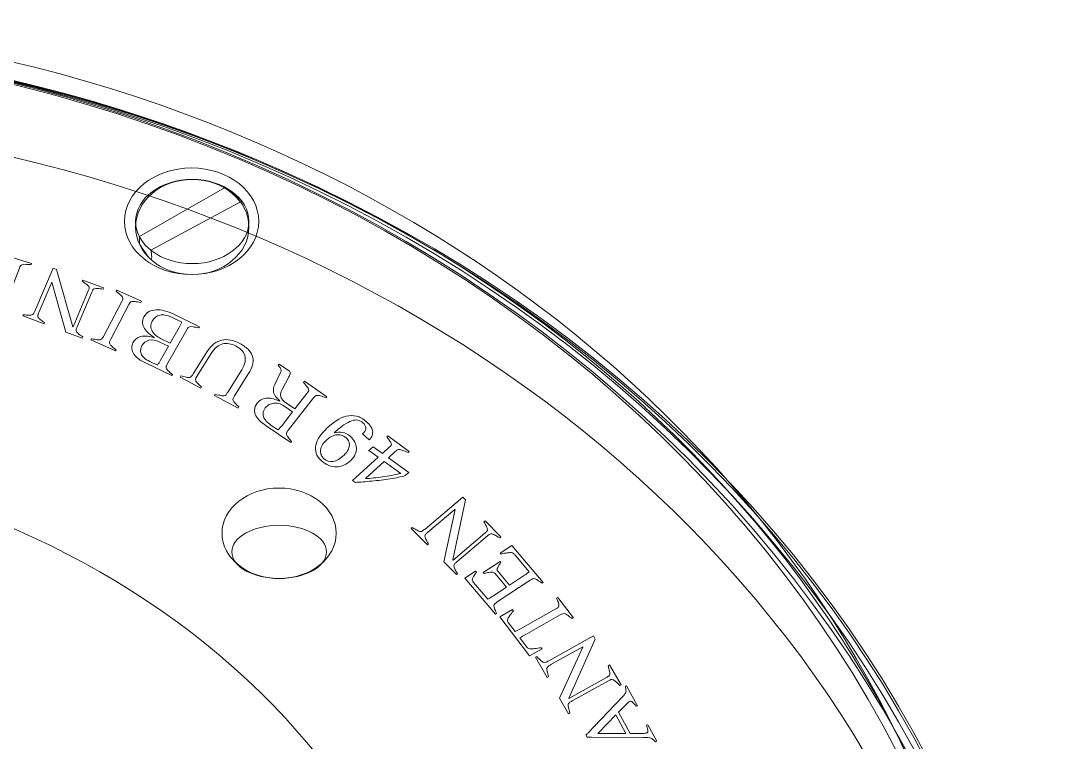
# Model space of a CAD drawing. Header units: inches. Extents: x 21 to 2992, y -2900 to -112.
# Drawn here: x 1890 to 2992, y -874 to -112 of the extents above; entities that cross this region are included whole.
import ezdxf

# ---------------------------------------------------------------- set-up
doc = ezdxf.new("R2010")
doc.units = ezdxf.units.IN
doc.header["$MEASUREMENT"] = 0
doc.layers.add('Layer 1', color=7, linetype='Continuous')

msp = doc.modelspace()

# ---------------------------------------------------------------- linework, layer by layer
at = {"layer": 'Layer 1', "color": 7, "lineweight": 18}
msp.add_lwpolyline([(2517.6, -845.3), (2498.7, -865.1), (2528.3, -864.9), (2517.6, -845.3)], dxfattribs=at)
for points, knots in [([(2850.4, -965.8), (2850.4, -965.8), (2856.2, -964.2), (2856.2, -964.2), (2673.2, -469.9), (2137.8, -112.1), (1505.9, -112.1), (1303.1, -112.1), (1110.3, -149), (935.9, -215.3), (935.9, -215.4), (935.9, -215.4), (936, -215.5), (908.5, -228), (916, -241.6), (916, -241.6), (916, -241.6), (920.9, -284), (920.9, -284), (910.3, -286.3), (907.2, -297.7), (907.2, -297.7), (923.4, -314), (927, -331.4), (926.8, -344.3), (904.9, -372.1), (870.6, -390), (831.9, -390), (781.8, -390), (738.8, -359.8), (721, -317.1), (339.6, -536.9), (88.2, -912.5), (88.2, -1338.8), (88.2, -1594.8), (178.9, -1832.4), (333.9, -2029.1), (333.9, -2029.1), (406.8, -2100.6), (541.8, -1999.3), (676.8, -1897.9), (1030.2, -1753.2), (1372, -1814), (1372, -1814), (1502.7, -1829.9), (1708.1, -1622.9), (1708.1, -1622.9), (1902.5, -1459.9), (2204.2, -1466.6), (2204.2, -1466.6), (2434, -1242.7), (2794, -1262), (2794.1, -1262), (2980.6, -1274.7), (2850.4, -965.8)], [0, 0, 0, 0, 1, 1, 1, 2, 2, 2, 3, 3, 3, 4, 4, 4, 5, 5, 5, 6, 6, 6, 7, 7, 7, 8, 8, 8, 9, 9, 9, 10, 10, 10, 11, 11, 11, 12, 12, 12, 13, 13, 13, 14, 14, 14, 15, 15, 15, 16, 16, 16, 17, 17, 17, 18, 18, 18, 18]), ([(1499.5, -132.4), (1292, -132.4), (1094.5, -170.6), (915.4, -239.6), (915.6, -240.8), (916.1, -241.6), (916.1, -241.6), (916.1, -241.6), (921, -284), (921, -284), (910.3, -286.3), (907.2, -297.7), (907.2, -297.7), (923.4, -314), (927.1, -331.4), (926.8, -344.3), (904.9, -372.1), (870.6, -390), (831.9, -390), (785.9, -390), (746, -364.7), (726, -327.5), (303, -560.2), (21, -977.8), (21, -1454.5), (21, -2015.5), (411.8, -2494.9), (963.3, -2686.9), (1017.2, -2733.7), (1134.7, -2812.6), (1338.3, -2841.7), (1472.9, -2860.9), (1640.4, -2812.8), (1789.6, -2751.1), (2467.2, -2630.5), (2978, -2095.8), (2978, -1454.5), (2978, -724.3), (2316, -132.4), (1499.5, -132.4)], [0, 0, 0, 0, 1, 1, 1, 2, 2, 2, 3, 3, 3, 4, 4, 4, 5, 5, 5, 6, 6, 6, 7, 7, 7, 8, 8, 8, 9, 9, 9, 10, 10, 10, 11, 11, 11, 12, 12, 12, 13, 13, 13, 13]), ([(1499.5, -132.4), (1291.9, -132.4), (1094.3, -169.8), (915.1, -237.2), (915.1, -239.9), (916.1, -241.6), (916.1, -241.6), (916.1, -241.6), (921, -284), (921, -284), (910.3, -286.3), (907.2, -297.7), (907.2, -297.7), (923.4, -314), (927.1, -331.4), (926.8, -344.3), (904.9, -372.1), (870.6, -390), (831.9, -390), (784.5, -390), (743.5, -363.1), (724.2, -324), (302.2, -551.5), (21, -959.1), (21, -1424.1), (21, -2137.5), (682.9, -2715.9), (1499.5, -2715.9), (2316, -2715.9), (2978, -2137.5), (2978, -1424.1), (2978, -710.7), (2316, -132.4), (1499.5, -132.4)], [0, 0, 0, 0, 1, 1, 1, 2, 2, 2, 3, 3, 3, 4, 4, 4, 5, 5, 5, 6, 6, 6, 7, 7, 7, 8, 8, 8, 9, 9, 9, 10, 10, 10, 11, 11, 11, 11]), ([(1499.5, -132.4), (1291.9, -132.4), (1094.4, -170), (915.1, -237.9), (915.3, -240.2), (916, -241.6), (916, -241.6), (916, -241.6), (920.9, -284), (920.9, -284), (910.3, -286.3), (907.2, -297.7), (907.2, -297.7), (923.4, -314), (927, -331.4), (926.8, -344.3), (904.9, -372.1), (870.6, -390), (831.9, -390), (784.9, -390), (744.3, -363.5), (724.7, -325.1), (302.4, -554), (21, -964.5), (21, -1432.9), (21, -1994.1), (425.2, -2472.3), (991.5, -2654.5), (1053.9, -2701), (1164.9, -2761.9), (1338.3, -2786.7), (1457.7, -2803.7), (1602.9, -2767.9), (1738.3, -2716.4), (2441.3, -2616), (2978, -2079.6), (2978, -1432.9), (2978, -714.6), (2316, -132.4), (1499.5, -132.4)], [0, 0, 0, 0, 1, 1, 1, 2, 2, 2, 3, 3, 3, 4, 4, 4, 5, 5, 5, 6, 6, 6, 7, 7, 7, 8, 8, 8, 9, 9, 9, 10, 10, 10, 11, 11, 11, 12, 12, 12, 13, 13, 13, 13]), ([(1499.5, -132.4), (1292.3, -132.4), (1095, -171.3), (916.1, -241.6), (916.1, -241.6), (921, -284), (921, -284), (910.3, -286.3), (907.2, -297.7), (907.2, -297.7), (923.4, -314), (927.1, -331.4), (926.8, -344.3), (904.9, -372.1), (870.6, -390), (831.9, -390), (787.3, -390), (748.4, -366.1), (727.8, -330.7), (303.8, -568.1), (21, -995.3), (21, -1482.8), (21, -1873.7), (202.8, -2225.7), (493.4, -2472.3), (493.4, -2472.3), (551.1, -2478.4), (551.1, -2478.4), (551.1, -2478.4), (621.3, -2531.9), (669.1, -2558.7), (669.1, -2558.7), (675.4, -2604.1), (675.4, -2604.1), (773.2, -2664.2), (879.2, -2713.9), (991.7, -2751.4), (1054.1, -2797.9), (1165, -2858.7), (1338.3, -2883.5), (1454.6, -2900.1), (1595.4, -2866.5), (1727.8, -2817.2), (2435.9, -2716.9), (2978, -2157.7), (2978, -1482.8), (2978, -737), (2316, -132.4), (1499.5, -132.4)], [0, 0, 0, 0, 1, 1, 1, 2, 2, 2, 3, 3, 3, 4, 4, 4, 5, 5, 5, 6, 6, 6, 7, 7, 7, 8, 8, 8, 9, 9, 9, 10, 10, 10, 11, 11, 11, 12, 12, 12, 13, 13, 13, 14, 14, 14, 15, 15, 15, 16, 16, 16, 16]), ([(1491.2, -132.4), (1286.5, -132.4), (1091.7, -169.7), (915.1, -237), (915.1, -239.8), (916, -241.6), (916, -241.6), (916, -241.6), (920.9, -284), (920.9, -284), (910.3, -286.3), (907.2, -297.7), (907.2, -297.7), (923.4, -314), (927, -331.4), (926.8, -344.3), (904.9, -372.1), (870.6, -390), (831.9, -390), (784.9, -390), (744.2, -363.5), (724.7, -325), (313.2, -550.7), (39.4, -952.8), (39.4, -1411.1), (39.4, -2117.4), (689.4, -2689.9), (1491.2, -2689.9), (1665.3, -2689.9), (1832.1, -2662.9), (1986.8, -2613.5), (1986.8, -2596.9), (1988.9, -2572.5), (1988.9, -2572.5), (2355.5, -2447.3), (2471.4, -2310.9), (2471.4, -2310.9), (2329.5, -2211.6), (2417.6, -2129.9), (2417.6, -2129.9), (2538.2, -2032.5), (2655.2, -2175.4), (2655.3, -2175.5), (2836, -1962.3), (2943, -1697.7), (2943, -1411.2), (2943.1, -704.9), (2293, -132.4), (1491.2, -132.4)], [0, 0, 0, 0, 1, 1, 1, 2, 2, 2, 3, 3, 3, 4, 4, 4, 5, 5, 5, 6, 6, 6, 7, 7, 7, 8, 8, 8, 9, 9, 9, 10, 10, 10, 11, 11, 11, 12, 12, 12, 13, 13, 13, 14, 14, 14, 15, 15, 15, 16, 16, 16, 16]), ([(2860.9, -986.1), (2860.9, -986.1), (2866.7, -984.4), (2866.7, -984.4), (2682.3, -490.2), (2142.8, -132.4), (1506, -132.4), (1295.6, -132.4), (1095.9, -171.4), (916, -241.5), (916, -241.6), (916, -241.6), (916, -241.6), (916, -241.6), (920.9, -284), (920.9, -284), (910.3, -286.3), (907.2, -297.7), (907.2, -297.7), (923.4, -314), (927, -331.4), (926.8, -344.3), (904.9, -372.1), (870.6, -390), (831.9, -390), (787.1, -390), (748.1, -365.9), (727.6, -330.3), (336.2, -549.1), (77.4, -928.1), (77.4, -1359), (77.4, -1615), (168.7, -1852.7), (324.9, -2049.4), (325, -2049.4), (398.4, -2120.8), (534.5, -2019.5), (670.5, -1918.2), (1026.6, -1773.5), (1371.1, -1834.3), (1371.1, -1834.3), (1502.8, -1850.2), (1709.8, -1643.2), (1709.8, -1643.2), (1905.7, -1480.1), (2209.7, -1486.9), (2209.7, -1486.9), (2441.2, -1263), (2804.1, -1282.3), (2804.1, -1282.3), (2992, -1294.9), (2860.9, -986.1)], [0, 0, 0, 0, 1, 1, 1, 2, 2, 2, 3, 3, 3, 4, 4, 4, 5, 5, 5, 6, 6, 6, 7, 7, 7, 8, 8, 8, 9, 9, 9, 10, 10, 10, 11, 11, 11, 12, 12, 12, 13, 13, 13, 14, 14, 14, 15, 15, 15, 16, 16, 16, 17, 17, 17, 17]), ([(2860.9, -1067.1), (2860.9, -1067.1), (2866.7, -1065.5), (2866.7, -1065.5), (2682.3, -571.2), (2142.8, -213.4), (1506, -213.4), (1298.1, -213.4), (1100.5, -251.6), (922.3, -320.2), (925.9, -328.9), (926.9, -337.3), (926.8, -344.3), (904.9, -372.1), (870.6, -390), (831.9, -390), (815.4, -390), (799.6, -386.7), (785.3, -380.8), (361.8, -593.6), (77.4, -988.3), (77.4, -1440.1), (77.4, -1696.1), (168.7, -1933.8), (324.9, -2130.4), (325, -2130.4), (398.4, -2201.9), (534.5, -2100.6), (647.7, -2016.3), (913.4, -1901.8), (1198, -1900.9), (1198, -1900.9), (1198, -1882.8), (1198, -1882.8), (1198, -1882.8), (1321, -1883.5), (1372.4, -1892.9), (1372.4, -1892.9), (1422.4, -1891.6), (1450.8, -1872.6), (1450.8, -1872.6), (1450.8, -1859.1), (1450.8, -1859.1), (1450.8, -1859.1), (1571.2, -1813.8), (1632.7, -1752.3), (1694.2, -1690.8), (1790.8, -1634), (1790.8, -1634), (1790.8, -1634), (1790.8, -1641.5), (1790.8, -1641.5), (1790.8, -1641.5), (1861.8, -1608.3), (1861.8, -1608.3), (1861.8, -1608.3), (1876.7, -1601.6), (1876.7, -1593.5), (1876.7, -1593.5), (1899.7, -1575.2), (1999.1, -1550.9), (1999.1, -1550.9), (2010.5, -1549), (2010.5, -1527.9), (2010.5, -1527.9), (2056.5, -1508.3), (2207.9, -1505.6), (2207.9, -1505.6), (2218.1, -1507.6), (2226.2, -1499.5), (2234.3, -1491.4), (2363.4, -1356.2), (2610.1, -1317.7), (2610.1, -1317.7), (2610.1, -1369.7), (2610.1, -1369.7), (2610.1, -1369.7), (2611.6, -1375.4), (2624.4, -1373.4), (2624.4, -1373.4), (2624.4, -1373.4), (2624.4, -1373.4), (2679.8, -1364.2), (2739.9, -1360), (2804.1, -1363.4), (2804.1, -1363.3), (2992, -1376), (2860.9, -1067.1)], [0, 0, 0, 0, 1, 1, 1, 2, 2, 2, 3, 3, 3, 4, 4, 4, 5, 5, 5, 6, 6, 6, 7, 7, 7, 8, 8, 8, 9, 9, 9, 10, 10, 10, 11, 11, 11, 12, 12, 12, 13, 13, 13, 14, 14, 14, 15, 15, 15, 16, 16, 16, 17, 17, 17, 18, 18, 18, 19, 19, 19, 20, 20, 20, 21, 21, 21, 22, 22, 22, 23, 23, 23, 24, 24, 24, 25, 25, 25, 26, 26, 26, 27, 27, 27, 28, 28, 28, 29, 29, 29, 29]), ([(2069.8, -267.5), (2108.9, -267.5), (2140.6, -292.8), (2140.6, -323.8), (2140.6, -354.9), (2108.9, -380.1), (2069.8, -380.1), (2030.6, -380.1), (1998.8, -354.9), (1998.8, -323.8), (1998.8, -292.8), (2030.6, -267.5), (2069.8, -267.5)], [0, 0, 0, 0, 1, 1, 1, 2, 2, 2, 3, 3, 3, 4, 4, 4, 4]), ([(2070.5, -279.6), (2103.5, -279.6), (2130.3, -302.1), (2130.3, -329.9), (2130.3, -357.6), (2103.5, -380.1), (2070.5, -380.1), (2037.5, -380.1), (2010.7, -357.6), (2010.7, -329.9), (2010.7, -302.1), (2037.5, -279.6), (2070.5, -279.6)], [0, 0, 0, 0, 1, 1, 1, 2, 2, 2, 3, 3, 3, 4, 4, 4, 4]), ([(2070.5, -279.6), (2103.5, -279.6), (2130.3, -299.5), (2130.3, -324.1), (2130.3, -348.6), (2103.5, -368.5), (2070.5, -368.5), (2037.5, -368.5), (2010.7, -348.6), (2010.7, -324.1), (2010.7, -299.5), (2037.5, -279.6), (2070.5, -279.6)], [0, 0, 0, 0, 1, 1, 1, 2, 2, 2, 3, 3, 3, 4, 4, 4, 4]), ([(2104.5, -288.5), (2104.5, -288.5), (2014.6, -339.9), (2014.6, -339.9), (2014.6, -339.9), (2014.6, -347.8), (2014.6, -347.8), (2014.6, -347.8), (2023.4, -361.2), (2026.3, -363.7), (2029.2, -366.2), (2026.7, -354.3), (2026.7, -354.3), (2026.7, -354.3), (2122.9, -302.6), (2122.9, -302.6), (2122.9, -302.6), (2113.2, -293.3), (2104.5, -288.5)], [0, 0, 0, 0, 1, 1, 1, 2, 2, 2, 3, 3, 3, 4, 4, 4, 5, 5, 5, 6, 6, 6, 6]), ([(1873.8, -410.8), (1873.4, -412), (1873.1, -413.1), (1872.9, -413.8), (1872.8, -414.6), (1873, -415.3), (1873.4, -416), (1873.9, -416.6), (1874.7, -417.4), (1875.9, -418.2), (1877.1, -419), (1878.7, -420), (1880.9, -421.3), (1880.9, -421.3), (1880.4, -422.6), (1880.4, -422.6), (1880.4, -422.6), (1829.5, -406.9), (1829.5, -406.9), (1829.5, -406.9), (1834, -395), (1834, -395), (1834, -395), (1835.5, -395.4), (1835.5, -395.4), (1835.6, -397.6), (1835.8, -399.4), (1835.9, -400.7), (1836.1, -402), (1836.3, -403), (1836.6, -403.7), (1836.9, -404.5), (1837.3, -405), (1837.9, -405.3), (1838.4, -405.7), (1839.1, -406), (1839.9, -406.2), (1839.9, -406.2), (1863.6, -413.5), (1863.6, -413.5), (1864.5, -411.6), (1865.3, -409.8), (1866, -407.9), (1866, -407.9), (1871.8, -392.5), (1871.8, -392.5), (1871.8, -392.5), (1852.2, -386.4), (1852.2, -386.4), (1851.6, -386.2), (1851.1, -386.2), (1850.6, -386.2), (1850.1, -386.3), (1849.5, -386.5), (1848.9, -386.9), (1848.2, -387.3), (1847.5, -387.9), (1846.6, -388.8), (1845.6, -389.7), (1844.5, -390.9), (1843.1, -392.3), (1843.1, -392.3), (1841.6, -391.9), (1841.6, -391.9), (1841.6, -391.9), (1848.8, -372.8), (1848.8, -372.8), (1848.8, -372.8), (1850.3, -373.2), (1850.3, -373.2), (1850.4, -375.1), (1850.5, -376.7), (1850.7, -377.9), (1850.8, -379.1), (1851, -380), (1851.2, -380.7), (1851.4, -381.4), (1851.7, -381.9), (1852.1, -382.2), (1852.5, -382.5), (1852.9, -382.7), (1853.5, -382.9), (1853.5, -382.9), (1873.1, -388.9), (1873.1, -388.9), (1873.1, -388.9), (1879.5, -371.9), (1879.5, -371.9), (1880.2, -370.1), (1880.9, -368.1), (1881.4, -366.2), (1881.4, -366.2), (1858.2, -359.1), (1858.2, -359.1), (1857.1, -358.7), (1856.1, -358.5), (1855.2, -358.4), (1854.4, -358.3), (1853.5, -358.5), (1852.6, -359), (1851.6, -359.4), (1850.6, -360.2), (1849.4, -361.2), (1848.3, -362.2), (1846.8, -363.7), (1844.9, -365.7), (1844.9, -365.7), (1843.5, -365.2), (1843.5, -365.2), (1843.5, -365.2), (1848.4, -352.2), (1848.4, -352.2), (1848.4, -352.2), (1900.8, -368.3), (1900.8, -368.3), (1900.8, -368.3), (1900.3, -369.6), (1900.3, -369.6), (1897.7, -369.4), (1895.7, -369.4), (1894.2, -369.3), (1892.7, -369.3), (1891.6, -369.4), (1890.8, -369.7), (1890, -369.9), (1889.4, -370.3), (1889, -370.9), (1888.7, -371.4), (1888.3, -372.3), (1887.9, -373.3), (1887.9, -373.3), (1873.8, -410.8), (1873.8, -410.8)], [0, 0, 0, 0, 1, 1, 1, 2, 2, 2, 3, 3, 3, 4, 4, 4, 5, 5, 5, 6, 6, 6, 7, 7, 7, 8, 8, 8, 9, 9, 9, 10, 10, 10, 11, 11, 11, 12, 12, 12, 13, 13, 13, 14, 14, 14, 15, 15, 15, 16, 16, 16, 17, 17, 17, 18, 18, 18, 19, 19, 19, 20, 20, 20, 21, 21, 21, 22, 22, 22, 23, 23, 23, 24, 24, 24, 25, 25, 25, 26, 26, 26, 27, 27, 27, 28, 28, 28, 29, 29, 29, 30, 30, 30, 31, 31, 31, 32, 32, 32, 33, 33, 33, 34, 34, 34, 35, 35, 35, 36, 36, 36, 37, 37, 37, 38, 38, 38, 39, 39, 39, 40, 40, 40, 41, 41, 41, 42, 42, 42, 43, 43, 43, 44, 44, 44, 44]), ([(1948.9, -435.3), (1948.4, -436.5), (1948, -437.5), (1947.8, -438.2), (1947.7, -439), (1947.7, -439.7), (1948.1, -440.4), (1948.5, -441.1), (1949.3, -441.8), (1950.3, -442.7), (1951.4, -443.5), (1952.9, -444.6), (1955, -446), (1955, -446), (1954.4, -447.3), (1954.4, -447.3), (1954.4, -447.3), (1937, -440.8), (1937, -440.8), (1937, -440.8), (1922.3, -388), (1922.3, -388), (1922.3, -388), (1922.2, -388), (1922.2, -388), (1922.2, -388), (1908.6, -420.1), (1908.6, -420.1), (1908.1, -421.4), (1907.7, -422.4), (1907.5, -423.1), (1907.3, -423.9), (1907.4, -424.6), (1907.8, -425.3), (1908.2, -426), (1908.9, -426.7), (1910, -427.6), (1911.1, -428.4), (1912.6, -429.5), (1914.6, -430.9), (1914.6, -430.9), (1914.1, -432.2), (1914.1, -432.2), (1914.1, -432.2), (1891.6, -423.8), (1891.6, -423.8), (1891.6, -423.8), (1892.2, -422.5), (1892.2, -422.5), (1894.6, -422.8), (1896.6, -423), (1898, -423.1), (1899.4, -423.1), (1900.5, -423.1), (1901.2, -422.8), (1902, -422.5), (1902.6, -422.1), (1903, -421.4), (1903.4, -420.8), (1903.9, -419.8), (1904.4, -418.6), (1904.4, -418.6), (1923.6, -373.4), (1923.6, -373.4), (1923.6, -373.4), (1927.2, -374.7), (1927.2, -374.7), (1927.2, -374.7), (1944.5, -435.3), (1944.5, -435.3), (1944.5, -435.3), (1944.6, -435.3), (1944.6, -435.3), (1944.6, -435.3), (1960.7, -397.2), (1960.7, -397.2), (1961.2, -396.2), (1961.5, -395.4), (1961.6, -394.7), (1961.8, -394.1), (1961.6, -393.4), (1961.2, -392.8), (1960.8, -392.2), (1960.1, -391.4), (1959, -390.6), (1957.9, -389.7), (1956.4, -388.6), (1954.4, -387.2), (1954.4, -387.2), (1955, -385.9), (1955, -385.9), (1955, -385.9), (1976.9, -394.1), (1976.9, -394.1), (1976.9, -394.1), (1976.4, -395.4), (1976.4, -395.4), (1973.9, -395.2), (1971.9, -395), (1970.6, -394.9), (1969.2, -394.8), (1968.1, -394.9), (1967.3, -395.1), (1966.6, -395.3), (1966, -395.7), (1965.6, -396.2), (1965.3, -396.8), (1964.9, -397.6), (1964.4, -398.6), (1964.4, -398.6), (1948.9, -435.3), (1948.9, -435.3)], [0, 0, 0, 0, 1, 1, 1, 2, 2, 2, 3, 3, 3, 4, 4, 4, 5, 5, 5, 6, 6, 6, 7, 7, 7, 8, 8, 8, 9, 9, 9, 10, 10, 10, 11, 11, 11, 12, 12, 12, 13, 13, 13, 14, 14, 14, 15, 15, 15, 16, 16, 16, 17, 17, 17, 18, 18, 18, 19, 19, 19, 20, 20, 20, 21, 21, 21, 22, 22, 22, 23, 23, 23, 24, 24, 24, 25, 25, 25, 26, 26, 26, 27, 27, 27, 28, 28, 28, 29, 29, 29, 30, 30, 30, 31, 31, 31, 32, 32, 32, 33, 33, 33, 34, 34, 34, 35, 35, 35, 36, 36, 36, 37, 37, 37, 37]), ([(1984.5, -448.2), (1983.9, -449.4), (1983.4, -450.4), (1983.2, -451.1), (1983, -451.9), (1983.1, -452.6), (1983.4, -453.4), (1983.7, -454.1), (1984.4, -454.9), (1985.5, -455.9), (1986.5, -456.8), (1988, -458), (1990, -459.6), (1990, -459.6), (1989.3, -460.8), (1989.3, -460.8), (1989.3, -460.8), (1963.4, -449.1), (1963.4, -449.1), (1963.4, -449.1), (1964.1, -447.9), (1964.1, -447.9), (1966.6, -448.3), (1968.6, -448.7), (1970, -448.9), (1971.5, -449.1), (1972.6, -449.1), (1973.4, -448.9), (1974.3, -448.7), (1974.9, -448.2), (1975.4, -447.6), (1975.9, -447), (1976.4, -446), (1977.1, -444.8), (1977.1, -444.8), (1996, -408.6), (1996, -408.6), (1996.6, -407.5), (1996.9, -406.7), (1997.1, -406), (1997.3, -405.4), (1997.2, -404.7), (1996.8, -404), (1996.4, -403.4), (1995.7, -402.6), (1994.7, -401.6), (1993.6, -400.7), (1992.2, -399.4), (1990.3, -397.8), (1990.3, -397.8), (1990.9, -396.6), (1990.9, -396.6), (1990.9, -396.6), (2016.8, -408.3), (2016.8, -408.3), (2016.8, -408.3), (2016.2, -409.5), (2016.2, -409.5), (2013.6, -409.1), (2011.7, -408.8), (2010.2, -408.6), (2008.8, -408.4), (2007.7, -408.4), (2006.8, -408.6), (2006, -408.7), (2005.4, -409.1), (2005, -409.6), (2004.5, -410.1), (2004, -410.9), (2003.5, -411.9), (2003.5, -411.9), (1984.5, -448.2), (1984.5, -448.2)], [0, 0, 0, 0, 1, 1, 1, 2, 2, 2, 3, 3, 3, 4, 4, 4, 5, 5, 5, 6, 6, 6, 7, 7, 7, 8, 8, 8, 9, 9, 9, 10, 10, 10, 11, 11, 11, 12, 12, 12, 13, 13, 13, 14, 14, 14, 15, 15, 15, 16, 16, 16, 17, 17, 17, 18, 18, 18, 19, 19, 19, 20, 20, 20, 21, 21, 21, 22, 22, 22, 23, 23, 23, 24, 24, 24, 24]), ([(2077.3, -436.4), (2074.8, -435.9), (2072.8, -435.6), (2071.4, -435.3), (2070, -435.1), (2068.8, -435.1), (2068, -435.2), (2067.2, -435.3), (2066.6, -435.6), (2066.1, -436.2), (2065.7, -436.7), (2065.1, -437.4), (2064.6, -438.5), (2064.6, -438.5), (2044.4, -474.1), (2044.4, -474.1), (2043.7, -475.3), (2043.2, -476.3), (2043, -477), (2042.7, -477.8), (2042.8, -478.5), (2043.1, -479.2), (2043.4, -480), (2044.1, -480.8), (2045.1, -481.8), (2046.1, -482.7), (2047.6, -484), (2049.5, -485.6), (2049.5, -485.6), (2048.8, -486.8), (2048.8, -486.8), (2048.8, -486.8), (2021.1, -473.4), (2021.1, -473.4), (2016.9, -471.4), (2013.7, -469.4), (2011.6, -467.3), (2009.4, -465.3), (2008, -463.3), (2007.3, -461.4), (2006.6, -459.4), (2006.4, -457.6), (2006.7, -455.9), (2007.1, -454.2), (2007.7, -452.7), (2008.4, -451.3), (2009.4, -449.5), (2010.7, -448.2), (2012.3, -447.2), (2013.9, -446.2), (2015.6, -445.6), (2017.5, -445.3), (2019.4, -445.1), (2021.5, -445.1), (2023.6, -445.3), (2025.8, -445.6), (2028, -446.1), (2030.2, -446.8), (2030.2, -446.8), (2030.4, -446.5), (2030.4, -446.5), (2028.3, -445.3), (2026.4, -443.9), (2024.5, -442.3), (2022.7, -440.7), (2021.2, -439), (2020, -437.2), (2018.8, -435.3), (2018.1, -433.4), (2017.9, -431.3), (2017.7, -429.2), (2018.2, -427), (2019.5, -424.7), (2020.9, -422.3), (2022.7, -420.5), (2024.8, -419.3), (2027, -418.2), (2029.5, -417.5), (2032.3, -417.4), (2035, -417.2), (2038, -417.6), (2041.2, -418.4), (2044.3, -419.2), (2047.6, -420.5), (2051, -422.1), (2051, -422.1), (2078, -435.2), (2078, -435.2), (2078, -435.2), (2077.3, -436.4), (2077.3, -436.4)], [0, 0, 0, 0, 1, 1, 1, 2, 2, 2, 3, 3, 3, 4, 4, 4, 5, 5, 5, 6, 6, 6, 7, 7, 7, 8, 8, 8, 9, 9, 9, 10, 10, 10, 11, 11, 11, 12, 12, 12, 13, 13, 13, 14, 14, 14, 15, 15, 15, 16, 16, 16, 17, 17, 17, 18, 18, 18, 19, 19, 19, 20, 20, 20, 21, 21, 21, 22, 22, 22, 23, 23, 23, 24, 24, 24, 25, 25, 25, 26, 26, 26, 27, 27, 27, 28, 28, 28, 29, 29, 29, 30, 30, 30, 30]), ([(2056.6, -435.9), (2057.7, -434.1), (2058.6, -432.3), (2059.5, -430.4), (2059.5, -430.4), (2048.7, -425.2), (2048.7, -425.2), (2043.9, -422.9), (2039.8, -422.1), (2036.3, -422.9), (2032.8, -423.6), (2030.1, -425.7), (2028.2, -429.2), (2027.1, -431.1), (2026.6, -433), (2026.7, -434.8), (2026.8, -436.7), (2027.3, -438.4), (2028.3, -440), (2029.2, -441.6), (2030.4, -443), (2032, -444.4), (2033.6, -445.7), (2035.3, -446.8), (2037.1, -447.7), (2037.1, -447.7), (2047.2, -452.5), (2047.2, -452.5), (2047.2, -452.5), (2056.6, -435.9), (2056.6, -435.9)], [0, 0, 0, 0, 1, 1, 1, 2, 2, 2, 3, 3, 3, 4, 4, 4, 5, 5, 5, 6, 6, 6, 7, 7, 7, 8, 8, 8, 9, 9, 9, 10, 10, 10, 10]), ([(2036.3, -451.5), (2031.7, -449.3), (2027.7, -448.6), (2024.6, -449.5), (2021.4, -450.5), (2019, -452.4), (2017.3, -455.4), (2016.6, -456.6), (2016.1, -458), (2016, -459.4), (2015.8, -460.8), (2016, -462.2), (2016.5, -463.7), (2017.1, -465.1), (2018.1, -466.5), (2019.6, -468), (2021, -469.4), (2023.1, -470.7), (2025.7, -472), (2025.7, -472), (2033.7, -475.9), (2033.7, -475.9), (2034.9, -474.1), (2036, -472.4), (2037, -470.6), (2037, -470.6), (2045.3, -455.9), (2045.3, -455.9), (2045.3, -455.9), (2036.3, -451.5), (2036.3, -451.5)], [0, 0, 0, 0, 1, 1, 1, 2, 2, 2, 3, 3, 3, 4, 4, 4, 5, 5, 5, 6, 6, 6, 7, 7, 7, 8, 8, 8, 9, 9, 9, 10, 10, 10, 10]), ([(2086.2, -461.5), (2088.4, -458), (2090.8, -455.3), (2093.4, -453.3), (2095.9, -451.3), (2098.7, -450), (2101.6, -449.4), (2104.5, -448.7), (2107.6, -448.7), (2110.8, -449.3), (2114, -449.9), (2117.2, -451.1), (2120.6, -452.9), (2124.8, -455.2), (2128, -457.5), (2130.2, -460), (2132.4, -462.4), (2133.8, -465), (2134.4, -467.7), (2135, -470.3), (2134.8, -473.1), (2134, -475.9), (2133.1, -478.7), (2131.7, -481.7), (2129.8, -484.7), (2129.8, -484.7), (2115.2, -508.2), (2115.2, -508.2), (2114.5, -509.4), (2114, -510.3), (2113.7, -511.1), (2113.4, -511.8), (2113.4, -512.5), (2113.7, -513.3), (2114, -514), (2114.6, -514.9), (2115.6, -515.9), (2116.5, -516.9), (2117.9, -518.2), (2119.7, -519.9), (2119.7, -519.9), (2119, -521.1), (2119, -521.1), (2119, -521.1), (2094, -507.8), (2094, -507.8), (2094, -507.8), (2094.8, -506.6), (2094.8, -506.6), (2097.2, -507.2), (2099.2, -507.6), (2100.6, -507.9), (2102, -508.2), (2103.2, -508.3), (2104, -508.1), (2104.8, -508), (2105.6, -507.6), (2106.1, -507), (2106.6, -506.4), (2107.3, -505.5), (2108, -504.3), (2108, -504.3), (2122.8, -480.7), (2122.8, -480.7), (2124.6, -477.7), (2125.8, -474.9), (2126.2, -472.4), (2126.6, -469.9), (2126.5, -467.6), (2125.8, -465.5), (2125.2, -463.4), (2124, -461.6), (2122.4, -459.9), (2120.8, -458.3), (2118.9, -456.9), (2116.7, -455.8), (2114.2, -454.4), (2111.8, -453.6), (2109.4, -453.2), (2107, -452.7), (2104.7, -452.8), (2102.5, -453.4), (2100.3, -453.9), (2098.2, -455), (2096.1, -456.7), (2094.1, -458.3), (2092.2, -460.6), (2090.4, -463.4), (2090.4, -463.4), (2075.7, -487.1), (2075.7, -487.1), (2074.9, -488.3), (2074.4, -489.2), (2074.1, -490), (2073.9, -490.7), (2073.9, -491.5), (2074.1, -492.2), (2074.4, -493), (2075.1, -493.8), (2076, -494.8), (2077, -495.8), (2078.4, -497.1), (2080.2, -498.8), (2080.2, -498.8), (2079.5, -500), (2079.5, -500), (2079.5, -500), (2057.6, -488.4), (2057.6, -488.4), (2057.6, -488.4), (2058.4, -487.2), (2058.4, -487.2), (2060.8, -487.8), (2062.8, -488.2), (2064.2, -488.5), (2065.6, -488.8), (2066.7, -488.9), (2067.6, -488.7), (2068.5, -488.6), (2069.1, -488.2), (2069.7, -487.6), (2070.2, -487), (2070.9, -486.1), (2071.6, -484.9), (2071.6, -484.9), (2086.2, -461.5), (2086.2, -461.5)], [0, 0, 0, 0, 1, 1, 1, 2, 2, 2, 3, 3, 3, 4, 4, 4, 5, 5, 5, 6, 6, 6, 7, 7, 7, 8, 8, 8, 9, 9, 9, 10, 10, 10, 11, 11, 11, 12, 12, 12, 13, 13, 13, 14, 14, 14, 15, 15, 15, 16, 16, 16, 17, 17, 17, 18, 18, 18, 19, 19, 19, 20, 20, 20, 21, 21, 21, 22, 22, 22, 23, 23, 23, 24, 24, 24, 25, 25, 25, 26, 26, 26, 27, 27, 27, 28, 28, 28, 29, 29, 29, 30, 30, 30, 31, 31, 31, 32, 32, 32, 33, 33, 33, 34, 34, 34, 35, 35, 35, 36, 36, 36, 37, 37, 37, 38, 38, 38, 39, 39, 39, 40, 40, 40, 41, 41, 41, 42, 42, 42, 42]), ([(2148.4, -539.8), (2146.2, -538.3), (2144.2, -536.7), (2142.3, -534.9), (2140.3, -533.1), (2138.8, -531.3), (2137.7, -529.3), (2136.6, -527.3), (2136.1, -525.1), (2136.2, -522.9), (2136.3, -520.6), (2137.2, -518.3), (2139.1, -515.9), (2140.6, -514), (2142.3, -512.6), (2144.2, -511.8), (2146, -511), (2148, -510.5), (2150, -510.6), (2152, -510.6), (2154.1, -510.9), (2156.2, -511.5), (2158.3, -512.1), (2160.5, -512.9), (2162.5, -513.9), (2162.5, -513.9), (2162.8, -513.5), (2162.8, -513.5), (2159.2, -510.3), (2157, -507.3), (2156.4, -504.6), (2155.8, -502), (2156.1, -499.2), (2157.5, -496.4), (2157.5, -496.4), (2163.7, -483.7), (2163.7, -483.7), (2164.3, -482.5), (2164.5, -481.5), (2164.3, -480.6), (2164.2, -479.7), (2163.6, -478.7), (2162.7, -477.7), (2162.7, -477.7), (2161.3, -475.8), (2161.3, -475.8), (2161.3, -475.8), (2162.2, -474.7), (2162.2, -474.7), (2162.2, -474.7), (2172.2, -481.5), (2172.2, -481.5), (2173.5, -482.4), (2174.1, -483.3), (2174, -484.2), (2173.9, -485.1), (2173.3, -486.4), (2172.3, -488.3), (2172.3, -488.3), (2165.3, -501.6), (2165.3, -501.6), (2164.3, -503.5), (2163.7, -505.1), (2163.7, -506.6), (2163.6, -508), (2163.9, -509.3), (2164.5, -510.4), (2165, -511.5), (2165.8, -512.5), (2166.8, -513.4), (2167.8, -514.3), (2168.9, -515.2), (2170.1, -516), (2170.1, -516), (2178.9, -522), (2178.9, -522), (2178.9, -522), (2191.6, -505.7), (2191.6, -505.7), (2192.4, -504.8), (2192.9, -504), (2193.2, -503.4), (2193.5, -502.7), (2193.5, -502.1), (2193.3, -501.3), (2193, -500.6), (2192.5, -499.7), (2191.6, -498.5), (2190.7, -497.4), (2189.5, -495.9), (2187.9, -494), (2187.9, -494), (2188.8, -492.8), (2188.8, -492.8), (2188.8, -492.8), (2212.6, -509.1), (2212.6, -509.1), (2212.6, -509.1), (2211.7, -510.2), (2211.7, -510.2), (2209.2, -509.4), (2207.3, -508.7), (2205.9, -508.3), (2204.5, -507.9), (2203.3, -507.6), (2202.5, -507.7), (2201.6, -507.7), (2200.9, -507.9), (2200.4, -508.4), (2199.8, -508.8), (2199.2, -509.5), (2198.4, -510.5), (2198.4, -510.5), (2172.1, -544), (2172.1, -544), (2171.2, -545.1), (2170.6, -546), (2170.2, -546.7), (2169.9, -547.5), (2169.8, -548.2), (2170, -549), (2170.2, -549.8), (2170.7, -550.8), (2171.6, -551.9), (2172.5, -553), (2173.7, -554.5), (2175.4, -556.4), (2175.4, -556.4), (2174.5, -557.6), (2174.5, -557.6), (2174.5, -557.6), (2148.4, -539.8), (2148.4, -539.8)], [0, 0, 0, 0, 1, 1, 1, 2, 2, 2, 3, 3, 3, 4, 4, 4, 5, 5, 5, 6, 6, 6, 7, 7, 7, 8, 8, 8, 9, 9, 9, 10, 10, 10, 11, 11, 11, 12, 12, 12, 13, 13, 13, 14, 14, 14, 15, 15, 15, 16, 16, 16, 17, 17, 17, 18, 18, 18, 19, 19, 19, 20, 20, 20, 21, 21, 21, 22, 22, 22, 23, 23, 23, 24, 24, 24, 25, 25, 25, 26, 26, 26, 27, 27, 27, 28, 28, 28, 29, 29, 29, 30, 30, 30, 31, 31, 31, 32, 32, 32, 33, 33, 33, 34, 34, 34, 35, 35, 35, 36, 36, 36, 37, 37, 37, 38, 38, 38, 39, 39, 39, 40, 40, 40, 41, 41, 41, 42, 42, 42, 43, 43, 43, 44, 44, 44, 44]), ([(2167.2, -518.8), (2165.5, -517.7), (2163.8, -516.8), (2161.9, -516.4), (2160.1, -515.9), (2158.3, -515.7), (2156.6, -516), (2154.9, -516.2), (2153.2, -516.7), (2151.7, -517.5), (2150.2, -518.4), (2148.8, -519.5), (2147.6, -521), (2146.2, -522.9), (2145.4, -524.7), (2145.2, -526.4), (2145, -528.1), (2145.4, -529.7), (2146.2, -531.3), (2147, -532.9), (2148.2, -534.5), (2149.7, -535.9), (2151.3, -537.4), (2153, -538.8), (2155, -540.1), (2155, -540.1), (2161.1, -544.2), (2161.1, -544.2), (2162.6, -542.6), (2164, -541), (2165.3, -539.4), (2165.3, -539.4), (2176.4, -525.1), (2176.4, -525.1), (2176.4, -525.1), (2167.2, -518.8), (2167.2, -518.8)], [0, 0, 0, 0, 1, 1, 1, 2, 2, 2, 3, 3, 3, 4, 4, 4, 5, 5, 5, 6, 6, 6, 7, 7, 7, 8, 8, 8, 9, 9, 9, 10, 10, 10, 11, 11, 11, 12, 12, 12, 12]), ([(2250.1, -548.4), (2250.5, -548.2), (2250.8, -548), (2250.9, -547.8), (2251.1, -547.6), (2251.4, -547.4), (2251.6, -547.1), (2253.4, -545.4), (2254.2, -543.6), (2253.8, -541.8), (2253.4, -540), (2252.4, -538.3), (2250.7, -536.8), (2249, -535.3), (2247.2, -534.3), (2245.3, -533.9), (2243.3, -533.5), (2241.2, -533.7), (2238.8, -534.6), (2236.4, -535.4), (2233.7, -536.8), (2230.6, -538.9), (2227.6, -541), (2224.1, -543.7), (2220.3, -547.2), (2220.3, -547.2), (2220.4, -547.4), (2220.4, -547.4), (2223.3, -546.4), (2226.2, -546.2), (2229.1, -546.8), (2232, -547.3), (2234.8, -548.8), (2237.4, -551.2), (2239.4, -553), (2240.9, -554.9), (2242, -557), (2243.1, -559), (2243.7, -561.2), (2243.7, -563.4), (2243.9, -565.6), (2243.4, -567.8), (2242.5, -570), (2241.5, -572.3), (2240, -574.4), (2237.8, -576.4), (2235.6, -578.6), (2233.2, -580.3), (2230.6, -581.4), (2228, -582.6), (2225.3, -583.2), (2222.7, -583.2), (2220, -583.3), (2217.3, -582.8), (2214.6, -581.7), (2212, -580.7), (2209.4, -579.1), (2206.9, -576.9), (2204, -574.3), (2202.2, -571.6), (2201.3, -568.8), (2200.5, -566), (2200.3, -563.1), (2201, -560.2), (2201.6, -557.3), (2202.9, -554.4), (2204.8, -551.5), (2206.8, -548.6), (2209.2, -545.8), (2212, -543), (2215.4, -539.8), (2218.9, -537), (2222.4, -534.6), (2226, -532.2), (2229.5, -530.6), (2233.1, -529.7), (2236.7, -528.9), (2240.3, -528.8), (2243.9, -529.7), (2247.5, -530.5), (2251, -532.5), (2254.5, -535.7), (2256.1, -537.1), (2257.5, -538.6), (2258.6, -540.1), (2259.7, -541.7), (2260.4, -543.3), (2260.8, -544.9), (2261.1, -546.5), (2261, -548.1), (2260.4, -549.8), (2259.9, -551.5), (2258.8, -553.1), (2257.1, -554.7), (2257.1, -554.7), (2250.1, -548.4), (2250.1, -548.4)], [0, 0, 0, 0, 1, 1, 1, 2, 2, 2, 3, 3, 3, 4, 4, 4, 5, 5, 5, 6, 6, 6, 7, 7, 7, 8, 8, 8, 9, 9, 9, 10, 10, 10, 11, 11, 11, 12, 12, 12, 13, 13, 13, 14, 14, 14, 15, 15, 15, 16, 16, 16, 17, 17, 17, 18, 18, 18, 19, 19, 19, 20, 20, 20, 21, 21, 21, 22, 22, 22, 23, 23, 23, 24, 24, 24, 25, 25, 25, 26, 26, 26, 27, 27, 27, 28, 28, 28, 29, 29, 29, 30, 30, 30, 31, 31, 31, 32, 32, 32, 32]), ([(2232.9, -552.5), (2231.3, -551.1), (2229.6, -550.1), (2227.8, -549.7), (2225.9, -549.2), (2224.1, -549.2), (2222.2, -549.5), (2220.4, -549.9), (2218.6, -550.6), (2216.8, -551.6), (2215, -552.6), (2213.4, -553.9), (2211.8, -555.4), (2209.7, -557.4), (2208.2, -559.3), (2207.3, -561.2), (2206.4, -563.1), (2205.9, -564.9), (2205.9, -566.5), (2205.8, -568.1), (2206.1, -569.6), (2206.8, -570.9), (2207.4, -572.3), (2208.2, -573.4), (2209.2, -574.3), (2215.4, -579.8), (2222.6, -578.6), (2230.7, -570.8), (2232.1, -569.4), (2233.3, -568), (2234.3, -566.4), (2235.3, -564.9), (2235.9, -563.3), (2236.2, -561.7), (2236.5, -560.1), (2236.4, -558.6), (2236, -557), (2235.5, -555.4), (2234.5, -553.9), (2232.9, -552.5)], [0, 0, 0, 0, 1, 1, 1, 2, 2, 2, 3, 3, 3, 4, 4, 4, 5, 5, 5, 6, 6, 6, 7, 7, 7, 8, 8, 8, 9, 9, 9, 10, 10, 10, 11, 11, 11, 12, 12, 12, 13, 13, 13, 13]), ([(2278.5, -562.5), (2279.4, -561.7), (2280, -561.1), (2280.3, -560.5), (2280.7, -560), (2280.8, -559.4), (2280.6, -558.7), (2280.5, -558), (2280, -557.1), (2279.2, -556), (2278.4, -554.9), (2277.2, -553.4), (2275.8, -551.6), (2275.8, -551.6), (2276.8, -550.6), (2276.8, -550.6), (2276.8, -550.6), (2299.6, -567.1), (2299.6, -567.1), (2299.6, -567.1), (2298.6, -568), (2298.6, -568), (2296.1, -567.1), (2294.2, -566.3), (2292.7, -565.8), (2291.3, -565.3), (2290.2, -565), (2289.3, -564.9), (2288.4, -564.9), (2287.7, -565), (2287.1, -565.4), (2286.4, -565.7), (2285.7, -566.3), (2284.8, -567.1), (2284.8, -567.1), (2277.6, -573.7), (2277.6, -573.7), (2277.6, -573.7), (2299, -589.1), (2299, -589.1), (2299, -589.1), (2295.3, -592.4), (2295.3, -592.4), (2293.3, -593.1), (2290.9, -593.7), (2288.1, -594.3), (2285.4, -594.9), (2282.5, -595.4), (2279.4, -595.9), (2276.4, -596.4), (2273.2, -596.8), (2269.9, -597.2), (2266.6, -597.6), (2263.3, -598), (2260.1, -598.3), (2256.9, -598.6), (2253.8, -598.9), (2250.8, -599.1), (2247.9, -599.3), (2245.2, -599.5), (2242.7, -599.6), (2242.7, -599.6), (2239.8, -597.6), (2239.8, -597.6), (2239.8, -597.6), (2266.8, -573.1), (2266.8, -573.1), (2266.8, -573.1), (2259.1, -567.5), (2259.1, -567.5), (2258.4, -567), (2257.6, -566.6), (2256.7, -566.4), (2256.7, -566.4), (2261.5, -562), (2261.5, -562), (2261.5, -562), (2271.2, -569.1), (2271.2, -569.1), (2271.2, -569.1), (2278.5, -562.5), (2278.5, -562.5)], [0, 0, 0, 0, 1, 1, 1, 2, 2, 2, 3, 3, 3, 4, 4, 4, 5, 5, 5, 6, 6, 6, 7, 7, 7, 8, 8, 8, 9, 9, 9, 10, 10, 10, 11, 11, 11, 12, 12, 12, 13, 13, 13, 14, 14, 14, 15, 15, 15, 16, 16, 16, 17, 17, 17, 18, 18, 18, 19, 19, 19, 20, 20, 20, 21, 21, 21, 22, 22, 22, 23, 23, 23, 24, 24, 24, 25, 25, 25, 26, 26, 26, 27, 27, 27, 27]), ([(1491.2, -569.2), (1015.6, -569.2), (630, -896.4), (630, -1300.1), (630, -1513), (737.2, -1704.5), (908.3, -1838.1), (1049.7, -1802.1), (1212.1, -1785.6), (1372, -1814), (1372, -1814), (1502.7, -1829.9), (1708.1, -1622.9), (1708.1, -1622.9), (1902.5, -1459.9), (2204.2, -1466.6), (2204.2, -1466.6), (2256.1, -1416.1), (2349, -1365.2), (2351.3, -1343.7), (2352.5, -1322.1), (2352.5, -1300.1), (2352.5, -896.4), (1966.9, -569.2), (1491.2, -569.2)], [0, 0, 0, 0, 1, 1, 1, 2, 2, 2, 3, 3, 3, 4, 4, 4, 5, 5, 5, 6, 6, 6, 7, 7, 7, 8, 8, 8, 8]), ([(2253.5, -595.6), (2256.1, -595.5), (2258.9, -595.3), (2262, -595), (2265.1, -594.8), (2268.3, -594.4), (2271.5, -593.9), (2274.7, -593.5), (2278, -593), (2281.3, -592.3), (2284.5, -591.7), (2287.6, -591), (2290.6, -590.2), (2290.6, -590.2), (2273.2, -577.7), (2273.2, -577.7), (2273.2, -577.7), (2253.5, -595.6), (2253.5, -595.6)], [0, 0, 0, 0, 1, 1, 1, 2, 2, 2, 3, 3, 3, 4, 4, 4, 5, 5, 5, 6, 6, 6, 6]), ([(2162.2, -605.6), (2195.4, -605.6), (2222.4, -627), (2222.4, -653.4), (2222.4, -679.8), (2195.4, -701.2), (2162.2, -701.2), (2128.9, -701.2), (2101.9, -679.8), (2101.9, -653.4), (2101.9, -627), (2128.9, -605.6), (2162.2, -605.6)], [0, 0, 0, 0, 1, 1, 1, 2, 2, 2, 3, 3, 3, 4, 4, 4, 4]), ([(2349.9, -683.5), (2348.8, -684.4), (2348, -685.2), (2347.5, -685.8), (2346.9, -686.4), (2346.7, -687.1), (2346.7, -687.9), (2346.7, -688.7), (2347, -689.7), (2347.6, -690.9), (2348.3, -692.2), (2349.1, -693.9), (2350.4, -696), (2350.4, -696), (2349.3, -697), (2349.3, -697), (2349.3, -697), (2336.1, -683.5), (2336.1, -683.5), (2336.1, -683.5), (2347.9, -628.3), (2347.9, -628.3), (2347.9, -628.3), (2347.8, -628.2), (2347.8, -628.2), (2347.8, -628.2), (2319.3, -652.2), (2319.3, -652.2), (2318.2, -653.1), (2317.4, -653.9), (2316.9, -654.5), (2316.4, -655.1), (2316.1, -655.8), (2316.1, -656.6), (2316.2, -657.4), (2316.5, -658.4), (2317.1, -659.7), (2317.7, -660.9), (2318.6, -662.6), (2319.8, -664.7), (2319.8, -664.7), (2318.7, -665.7), (2318.7, -665.7), (2318.7, -665.7), (2301.7, -648.3), (2301.7, -648.3), (2301.7, -648.3), (2302.8, -647.3), (2302.8, -647.3), (2305, -648.6), (2306.7, -649.6), (2308, -650.3), (2309.2, -651), (2310.3, -651.4), (2311.2, -651.5), (2312, -651.6), (2312.8, -651.4), (2313.5, -651), (2314.2, -650.5), (2315.1, -649.9), (2316.2, -648.9), (2316.2, -648.9), (2356.2, -615.2), (2356.2, -615.2), (2356.2, -615.2), (2358.9, -618), (2358.9, -618), (2358.9, -618), (2345.7, -681.5), (2345.7, -681.5), (2345.7, -681.5), (2345.9, -681.7), (2345.9, -681.7), (2345.9, -681.7), (2379.5, -653.3), (2379.5, -653.3), (2380.4, -652.5), (2381.1, -651.8), (2381.6, -651.3), (2382, -650.8), (2382.2, -650.1), (2382.1, -649.4), (2382, -648.6), (2381.7, -647.6), (2381.1, -646.3), (2380.5, -645.1), (2379.6, -643.4), (2378.4, -641.2), (2378.4, -641.2), (2379.6, -640.3), (2379.6, -640.3), (2379.6, -640.3), (2396.2, -657.3), (2396.2, -657.3), (2396.2, -657.3), (2395.1, -658.3), (2395.1, -658.3), (2392.9, -657), (2391.1, -656), (2389.9, -655.3), (2388.6, -654.6), (2387.6, -654.2), (2386.7, -654.1), (2385.9, -653.9), (2385.2, -654.1), (2384.6, -654.4), (2384, -654.8), (2383.2, -655.3), (2382.3, -656.1), (2382.3, -656.1), (2349.9, -683.5), (2349.9, -683.5)], [0, 0, 0, 0, 1, 1, 1, 2, 2, 2, 3, 3, 3, 4, 4, 4, 5, 5, 5, 6, 6, 6, 7, 7, 7, 8, 8, 8, 9, 9, 9, 10, 10, 10, 11, 11, 11, 12, 12, 12, 13, 13, 13, 14, 14, 14, 15, 15, 15, 16, 16, 16, 17, 17, 17, 18, 18, 18, 19, 19, 19, 20, 20, 20, 21, 21, 21, 22, 22, 22, 23, 23, 23, 24, 24, 24, 25, 25, 25, 26, 26, 26, 27, 27, 27, 28, 28, 28, 29, 29, 29, 30, 30, 30, 31, 31, 31, 32, 32, 32, 33, 33, 33, 34, 34, 34, 35, 35, 35, 36, 36, 36, 37, 37, 37, 37]), ([(2162.2, -645), (2189.8, -645), (2212.2, -657.6), (2212.2, -673.1), (2212.2, -688.6), (2189.8, -701.2), (2162.2, -701.2), (2134.6, -701.2), (2112.2, -688.6), (2112.2, -673.1), (2112.2, -657.6), (2134.6, -645), (2162.2, -645)], [0, 0, 0, 0, 1, 1, 1, 2, 2, 2, 3, 3, 3, 4, 4, 4, 4]), ([(2392.5, -726), (2391.3, -726.8), (2390.4, -727.4), (2389.9, -728), (2389.3, -728.5), (2389, -729.2), (2389, -730), (2388.9, -730.7), (2389.1, -731.7), (2389.6, -732.9), (2390.1, -734.2), (2390.8, -735.8), (2391.8, -737.9), (2391.8, -737.9), (2390.6, -738.7), (2390.6, -738.7), (2390.6, -738.7), (2358.4, -700.8), (2358.4, -700.8), (2358.4, -700.8), (2369.5, -693.5), (2369.5, -693.5), (2369.5, -693.5), (2370.4, -694.6), (2370.4, -694.6), (2369.2, -696.4), (2368.2, -697.9), (2367.5, -699), (2366.9, -700.1), (2366.4, -701), (2366.2, -701.8), (2366, -702.5), (2366, -703.2), (2366.2, -703.7), (2366.4, -704.2), (2366.8, -704.8), (2367.4, -705.4), (2367.4, -705.4), (2382.4, -723.1), (2382.4, -723.1), (2384.3, -722), (2386.1, -721), (2387.8, -719.8), (2387.8, -719.8), (2402.2, -710.3), (2402.2, -710.3), (2402.2, -710.3), (2389.8, -695.7), (2389.8, -695.7), (2389.4, -695.2), (2389, -694.9), (2388.5, -694.7), (2388.1, -694.5), (2387.5, -694.4), (2386.7, -694.4), (2386, -694.4), (2384.9, -694.5), (2383.6, -694.8), (2382.3, -695), (2380.7, -695.4), (2378.6, -695.9), (2378.6, -695.9), (2377.7, -694.8), (2377.7, -694.8), (2377.7, -694.8), (2395.4, -683.1), (2395.4, -683.1), (2395.4, -683.1), (2396.3, -684.1), (2396.3, -684.1), (2395.3, -685.7), (2394.4, -687), (2393.8, -688.1), (2393.1, -689.1), (2392.7, -689.9), (2392.5, -690.6), (2392.2, -691.2), (2392.2, -691.8), (2392.3, -692.2), (2392.4, -692.7), (2392.6, -693.1), (2393, -693.5), (2393, -693.5), (2405.5, -708.2), (2405.5, -708.2), (2405.5, -708.2), (2421.2, -697.7), (2421.2, -697.7), (2423, -696.5), (2424.7, -695.3), (2426.3, -694), (2426.3, -694), (2411.6, -676.8), (2411.6, -676.8), (2410.9, -675.9), (2410.2, -675.2), (2409.6, -674.7), (2408.9, -674.2), (2408.1, -673.9), (2407.1, -673.8), (2406, -673.7), (2404.7, -673.8), (2403.1, -674.1), (2401.5, -674.3), (2399.3, -674.7), (2396.6, -675.4), (2396.6, -675.4), (2395.7, -674.3), (2395.7, -674.3), (2395.7, -674.3), (2407.8, -666.3), (2407.8, -666.3), (2407.8, -666.3), (2441.1, -705.3), (2441.1, -705.3), (2441.1, -705.3), (2439.8, -706.1), (2439.8, -706.1), (2437.8, -704.8), (2436.1, -703.7), (2435, -702.9), (2433.8, -702.2), (2432.8, -701.7), (2432, -701.5), (2431.2, -701.3), (2430.4, -701.3), (2429.8, -701.6), (2429.1, -701.9), (2428.3, -702.3), (2427.3, -703), (2427.3, -703), (2392.5, -726), (2392.5, -726)], [0, 0, 0, 0, 1, 1, 1, 2, 2, 2, 3, 3, 3, 4, 4, 4, 5, 5, 5, 6, 6, 6, 7, 7, 7, 8, 8, 8, 9, 9, 9, 10, 10, 10, 11, 11, 11, 12, 12, 12, 13, 13, 13, 14, 14, 14, 15, 15, 15, 16, 16, 16, 17, 17, 17, 18, 18, 18, 19, 19, 19, 20, 20, 20, 21, 21, 21, 22, 22, 22, 23, 23, 23, 24, 24, 24, 25, 25, 25, 26, 26, 26, 27, 27, 27, 28, 28, 28, 29, 29, 29, 30, 30, 30, 31, 31, 31, 32, 32, 32, 33, 33, 33, 34, 34, 34, 35, 35, 35, 36, 36, 36, 37, 37, 37, 38, 38, 38, 39, 39, 39, 40, 40, 40, 41, 41, 41, 42, 42, 42, 43, 43, 43, 44, 44, 44, 44]), ([(2454.3, -733.3), (2455.4, -732.7), (2456.2, -732.2), (2456.7, -731.8), (2457.2, -731.3), (2457.5, -730.7), (2457.6, -730), (2457.6, -729.2), (2457.4, -728.2), (2457, -727), (2456.6, -725.7), (2456, -724), (2455.2, -721.8), (2455.2, -721.8), (2456.5, -721.1), (2456.5, -721.1), (2456.5, -721.1), (2472.9, -742.8), (2472.9, -742.8), (2472.9, -742.8), (2471.6, -743.5), (2471.6, -743.5), (2469.6, -742), (2468, -740.9), (2466.9, -740), (2465.7, -739.2), (2464.7, -738.7), (2463.9, -738.4), (2463.1, -738.1), (2462.4, -738.1), (2461.7, -738.4), (2461, -738.6), (2460.1, -739), (2459, -739.6), (2459, -739.6), (2421.8, -760.6), (2421.8, -760.6), (2420, -761.6), (2418.2, -762.7), (2416.4, -763.9), (2416.4, -763.9), (2423.7, -773.6), (2423.7, -773.6), (2424.1, -774.1), (2424.5, -774.5), (2425, -774.8), (2425.5, -775.1), (2426.2, -775.3), (2427.1, -775.4), (2428.1, -775.5), (2429.3, -775.5), (2430.9, -775.4), (2432.4, -775.2), (2434.4, -775), (2437, -774.6), (2437, -774.6), (2439, -774.3), (2439, -774.3), (2439, -774.3), (2439.9, -775.5), (2439.9, -775.5), (2439.9, -775.5), (2426.5, -783), (2426.5, -783), (2426.5, -783), (2395.3, -741.6), (2395.3, -741.6), (2395.3, -741.6), (2408.6, -734.1), (2408.6, -734.1), (2408.6, -734.1), (2409.5, -735.2), (2409.5, -735.2), (2409.5, -735.2), (2408.4, -736.7), (2408.4, -736.7), (2407, -738.6), (2405.9, -740.1), (2405.1, -741.2), (2404.4, -742.4), (2403.8, -743.4), (2403.5, -744.1), (2403.3, -744.9), (2403.2, -745.5), (2403.3, -746.1), (2403.4, -746.6), (2403.7, -747.1), (2404.1, -747.6), (2404.1, -747.6), (2411.4, -757.3), (2411.4, -757.3), (2413.4, -756.3), (2415.3, -755.3), (2417.1, -754.3), (2417.1, -754.3), (2454.3, -733.3), (2454.3, -733.3)], [0, 0, 0, 0, 1, 1, 1, 2, 2, 2, 3, 3, 3, 4, 4, 4, 5, 5, 5, 6, 6, 6, 7, 7, 7, 8, 8, 8, 9, 9, 9, 10, 10, 10, 11, 11, 11, 12, 12, 12, 13, 13, 13, 14, 14, 14, 15, 15, 15, 16, 16, 16, 17, 17, 17, 18, 18, 18, 19, 19, 19, 20, 20, 20, 21, 21, 21, 22, 22, 22, 23, 23, 23, 24, 24, 24, 25, 25, 25, 26, 26, 26, 27, 27, 27, 28, 28, 28, 29, 29, 29, 30, 30, 30, 31, 31, 31, 32, 32, 32, 32]), ([(2471.7, -830.5), (2470.4, -831.2), (2469.4, -831.9), (2468.7, -832.4), (2468, -832.9), (2467.6, -833.5), (2467.5, -834.4), (2467.3, -835.2), (2467.4, -836.3), (2467.7, -837.7), (2468, -839.1), (2468.5, -841), (2469.1, -843.5), (2469.1, -843.5), (2467.8, -844.2), (2467.8, -844.2), (2467.8, -844.2), (2458.1, -827.6), (2458.1, -827.6), (2458.1, -827.6), (2482.8, -773.6), (2482.8, -773.6), (2482.8, -773.6), (2482.7, -773.5), (2482.7, -773.5), (2482.7, -773.5), (2449.2, -792.1), (2449.2, -792.1), (2447.9, -792.8), (2446.9, -793.5), (2446.2, -794), (2445.6, -794.5), (2445.2, -795.1), (2445, -796), (2444.8, -796.8), (2444.9, -797.9), (2445.2, -799.3), (2445.5, -800.7), (2446, -802.6), (2446.7, -805.1), (2446.7, -805.1), (2445.3, -805.8), (2445.3, -805.8), (2445.3, -805.8), (2432.8, -784.4), (2432.8, -784.4), (2432.8, -784.4), (2434.1, -783.7), (2434.1, -783.7), (2436, -785.5), (2437.4, -786.9), (2438.5, -787.8), (2439.6, -788.8), (2440.5, -789.4), (2441.3, -789.7), (2442.1, -790), (2443, -790), (2443.7, -789.7), (2444.5, -789.4), (2445.6, -788.9), (2446.9, -788.1), (2446.9, -788.1), (2494, -761.9), (2494, -761.9), (2494, -761.9), (2496, -765.3), (2496, -765.3), (2496, -765.3), (2468, -827.7), (2468, -827.7), (2468, -827.7), (2468.1, -827.8), (2468.1, -827.8), (2468.1, -827.8), (2507.8, -805.7), (2507.8, -805.7), (2508.9, -805.1), (2509.7, -804.6), (2510.3, -804.2), (2510.8, -803.7), (2511.2, -803.1), (2511.3, -802.3), (2511.4, -801.5), (2511.3, -800.4), (2511, -799), (2510.7, -797.6), (2510.3, -795.7), (2509.6, -793.2), (2509.6, -793.2), (2510.9, -792.4), (2510.9, -792.4), (2510.9, -792.4), (2523.2, -813.4), (2523.2, -813.4), (2523.2, -813.4), (2521.9, -814.1), (2521.9, -814.1), (2520, -812.3), (2518.5, -810.9), (2517.5, -810), (2516.4, -809), (2515.5, -808.4), (2514.7, -808.1), (2513.9, -807.8), (2513.2, -807.7), (2512.5, -808), (2511.8, -808.2), (2510.9, -808.6), (2509.9, -809.2), (2509.9, -809.2), (2471.7, -830.5), (2471.7, -830.5)], [0, 0, 0, 0, 1, 1, 1, 2, 2, 2, 3, 3, 3, 4, 4, 4, 5, 5, 5, 6, 6, 6, 7, 7, 7, 8, 8, 8, 9, 9, 9, 10, 10, 10, 11, 11, 11, 12, 12, 12, 13, 13, 13, 14, 14, 14, 15, 15, 15, 16, 16, 16, 17, 17, 17, 18, 18, 18, 19, 19, 19, 20, 20, 20, 21, 21, 21, 22, 22, 22, 23, 23, 23, 24, 24, 24, 25, 25, 25, 26, 26, 26, 27, 27, 27, 28, 28, 28, 29, 29, 29, 30, 30, 30, 31, 31, 31, 32, 32, 32, 33, 33, 33, 34, 34, 34, 35, 35, 35, 36, 36, 36, 37, 37, 37, 37]), ([(2532.7, -864.8), (2532.7, -864.8), (2545.8, -864.8), (2545.8, -864.8), (2546.5, -864.8), (2547.4, -864.8), (2548.3, -864.7), (2549.3, -864.6), (2550, -864.5), (2550.4, -864.3), (2550.8, -864.2), (2551.1, -863.9), (2551.3, -863.7), (2551.5, -863.4), (2551.6, -863), (2551.5, -862.4), (2551.5, -861.9), (2551.4, -861.1), (2551.2, -860.1), (2550.9, -859.2), (2550.6, -857.9), (2550.2, -856.3), (2550.2, -856.3), (2551.6, -855.7), (2551.6, -855.7), (2551.6, -855.7), (2561.1, -873.2), (2561.1, -873.2), (2561.1, -873.2), (2559.7, -873.7), (2559.7, -873.7), (2558.5, -872.6), (2557.5, -871.7), (2556.8, -871.1), (2556.1, -870.4), (2555.3, -870), (2554.5, -869.7), (2553.7, -869.4), (2552.7, -869.2), (2551.5, -869.2), (2550.4, -869.1), (2548.8, -869.1), (2546.9, -869.1), (2546.9, -869.1), (2492.1, -868.8), (2492.1, -868.8), (2490.6, -868.8), (2489.5, -868.8), (2488.9, -868.8), (2488.3, -868.8), (2487.7, -868.9), (2487.3, -868.9), (2487.3, -868.9), (2486, -866.5), (2486, -866.5), (2486.9, -865.9), (2487.6, -865.2), (2488.2, -864.7), (2488.7, -864.1), (2489.3, -863.5), (2489.9, -862.8), (2489.9, -862.8), (2494.6, -857.8), (2494.6, -857.8), (2494.6, -857.8), (2525, -825.9), (2525, -825.9), (2526, -824.8), (2526.8, -823.9), (2527.3, -823.2), (2527.9, -822.6), (2528.3, -821.9), (2528.4, -821.2), (2528.6, -820.5), (2528.6, -819.7), (2528.4, -818.8), (2528.3, -818), (2528.1, -816.7), (2527.8, -815.1), (2527.8, -815.1), (2529.1, -814.6), (2529.1, -814.6), (2529.1, -814.6), (2540.6, -835.6), (2540.6, -835.6), (2540.6, -835.6), (2539.2, -836.1), (2539.2, -836.1), (2538, -834.7), (2537, -833.6), (2536.3, -832.8), (2535.5, -832), (2535, -831.4), (2534.5, -831.1), (2534.1, -830.8), (2533.7, -830.6), (2533.5, -830.6), (2533.3, -830.7), (2533, -830.7), (2532.7, -830.9), (2532.3, -831), (2531.7, -831.4), (2531, -832), (2530.2, -832.6), (2529.3, -833.5), (2528.2, -834.6), (2528.2, -834.6), (2520.5, -842.5), (2520.5, -842.5), (2520.5, -842.5), (2532.7, -864.8), (2532.7, -864.8)], [0, 0, 0, 0, 1, 1, 1, 2, 2, 2, 3, 3, 3, 4, 4, 4, 5, 5, 5, 6, 6, 6, 7, 7, 7, 8, 8, 8, 9, 9, 9, 10, 10, 10, 11, 11, 11, 12, 12, 12, 13, 13, 13, 14, 14, 14, 15, 15, 15, 16, 16, 16, 17, 17, 17, 18, 18, 18, 19, 19, 19, 20, 20, 20, 21, 21, 21, 22, 22, 22, 23, 23, 23, 24, 24, 24, 25, 25, 25, 26, 26, 26, 27, 27, 27, 28, 28, 28, 29, 29, 29, 30, 30, 30, 31, 31, 31, 32, 32, 32, 33, 33, 33, 34, 34, 34, 35, 35, 35, 36, 36, 36, 37, 37, 37, 37])]:
    msp.add_open_spline(points, degree=3, knots=knots, dxfattribs=at)

doc.saveas('drawing.dxf')
